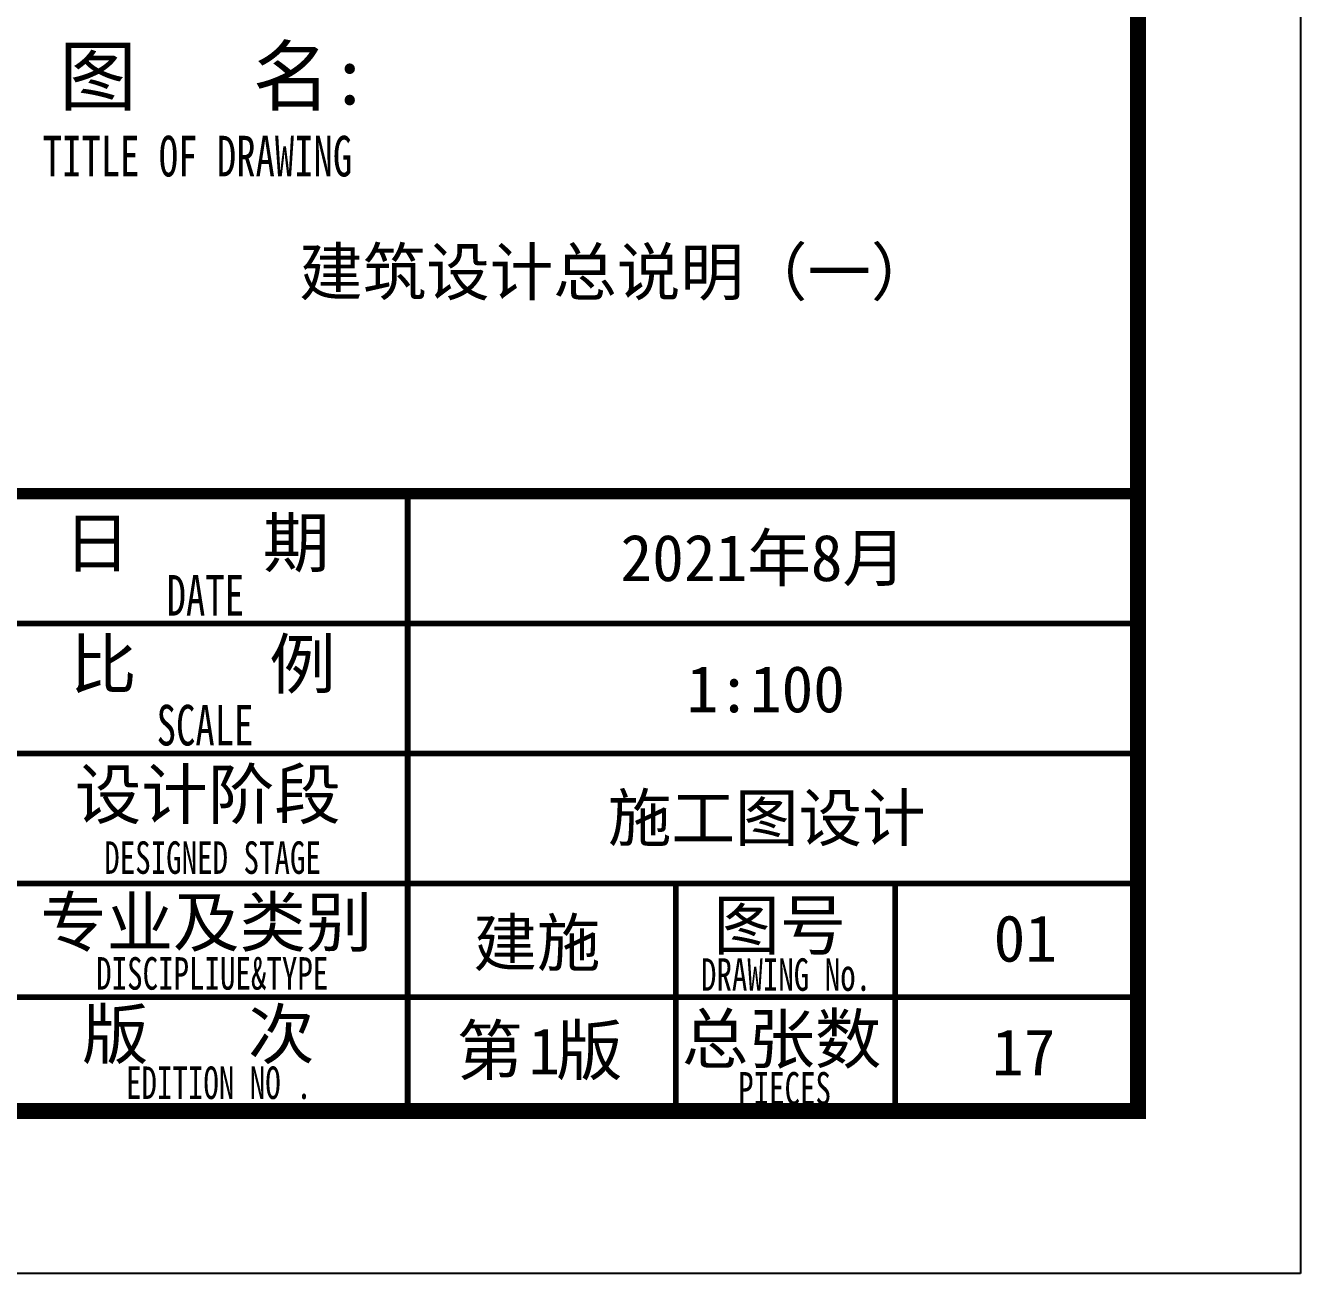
# Model space of a CAD drawing. Extents: x 1188826 to 1909461, y 608442 to 1651179.
# Drawn here: x 1355218 to 1363065, y 1468660 to 1476342 of the extents above; entities that cross this region are included whole.
import ezdxf

# ---------------------------------------------------------------- set-up
doc = ezdxf.new("R2010")
doc.units = 0
doc.header["$LTSCALE"] = 1000
doc.header["$MEASUREMENT"] = 0
doc.layers.add('图框', color=140, linetype='Continuous')
doc.layers.add('图签文字', color=147, linetype='Continuous')
doc.layers.add('图签', color=147, linetype='Continuous', lineweight=18)
doc.styles.add('宋体', font='', dxfattribs={"height": 50})
doc.styles.add('建筑图签-1', font='simhei.ttf', dxfattribs={"width": 0.7})
doc.styles.get('宋体').set_extended_font_data('SimSun')

# ---------------------------------------------------------------- blocks, each defined once
blk = doc.blocks.new('tq123')
at = {"layer": '图框'}
for points, const_width in [([(-6995.1, 3800.3), (4.9, 3800.3)], 70), ([(-4495.1, 1400.3), (-4495.1, 3800.3)], 35), ([(-6995.1, 3000.3), (4.9, 3000.3)], 35), ([(-6995.1, 2200.3), (4.9, 2200.3)], 35), ([(-6995.1, 1400.3), (4.9, 1400.3)], 35), ([(-6995.1, 1400.3), (-495.1, 1400.3)], 35), ([(-4495.1, 0.3), (-4495.1, 1400.3)], 35), ([(-2845.1, 0.3), (-2845.1, 1400.3)], 35), ([(-2845.1, 0.3), (-2845.1, 1400.3)], 35), ([(-2845.1, 0.3), (-2845.1, 1400.3)], 35), ([(-1495.1, 0), (-1495.1, 1400)], 35), ([(-6995.1, 700.3), (-2845.1, 700.3)], 35), ([(-2845.1, 700), (4.9, 700)], 35)]:
    blk.add_lwpolyline(points, dxfattribs=dict(at, const_width=const_width))
at = {"layer": '图框', "style": '建筑图签-1', "width": 0.7}
for s, height, p in [('TITLE OF DRAWING', 250, (-6741.1, 5752.5)), ('DATE', 250, (-5978.6, 3049.2)), ('SCALE', 250, (-6039.9, 2250)), ('DESIGNED STAGE', 200, (-6362.5, 1459.9)), ('DISCIPLIUE&TYPE', 200, (-6412.2, 747.1)), ('DRAWING No.', 200, (-2690, 739.9)), ('EDITION NO .', 200, (-6228.6, 74.1)), ('PIECES', 200, (-2461.3, 39.9))]:
    blk.add_text(s, height=height, dxfattribs=at).set_placement(p)
at = {"layer": '图签', "color": 2, "style": '宋体'}
for s, height, p in [('2021年8月', 286.68, (-3185.1, 3261.7)), ('施工图设计', 286.68, (-3262.7, 1661.7)), ('建施', 286.68, (-4090.8, 892.8)), ('1', 286.7, (-3751.7, 225.1)), ('17', 286.68, (-898.5, 219))]:
    blk.add_text(s, height=height, dxfattribs=at).set_placement(p)
at = {"layer": '图签文字', "color": 7, "style": '建筑图签-1'}
for s, height, p in [('图   名:', 350, (-6639.8, 6195.2)), ('日    期', 300, (-6611.2, 3348.8)), ('比    例', 300, (-6572.8, 2601.6)), ('设计阶段', 300, (-6543.2, 1799.7)), ('专业及类别', 300, (-6757.1, 1013.1)), ('图号', 300, (-2614.2, 994.4)), ('版   次 ', 300, (-6499.1, 323)), ('总张数', 300, (-2807.3, 294.4)), ('第 版', 300, (-4194.3, 223.4))]:
    blk.add_text(s, height=height, dxfattribs=at).set_placement(p)

msp = doc.modelspace()

# ---------------------------------------------------------------- linework, layer by layer
at = {"layer": '图框'}
msp.add_lwpolyline([(1278964.8, 1528060.5), (1363064.8, 1528060.5), (1363064.8, 1468660.5), (1278964.8, 1468660.5)], close=True, dxfattribs=at)
msp.add_lwpolyline([(1278964.8, 1528060.5), (1363064.8, 1528060.5), (1363064.8, 1468660.5), (1278964.8, 1468660.5)], close=True, dxfattribs=at)
at = {"layer": '图框', "const_width": 100}
msp.add_lwpolyline([(1362064.8, 1469660.5), (1362064.8, 1527060.5), (1281464.8, 1527060.5), (1281464.8, 1469660.5)], close=True, dxfattribs=at)

# ---------------------------------------------------------------- block references
msp.add_blockref('tq123', (1362064.8, 1469660.5))

# ---------------------------------------------------------------- texts
at = {"layer": '图签', "color": 2, "style": '宋体'}
for s, p in [('建筑设计总说明（一）', (1356901.7, 1474682)), ('1:100', (1359286, 1472114.6)), ('01', (1361176.2, 1470579.9))]:
    msp.add_text(s, height=286.68, dxfattribs=at).set_placement(p)

doc.saveas('drawing.dxf')
